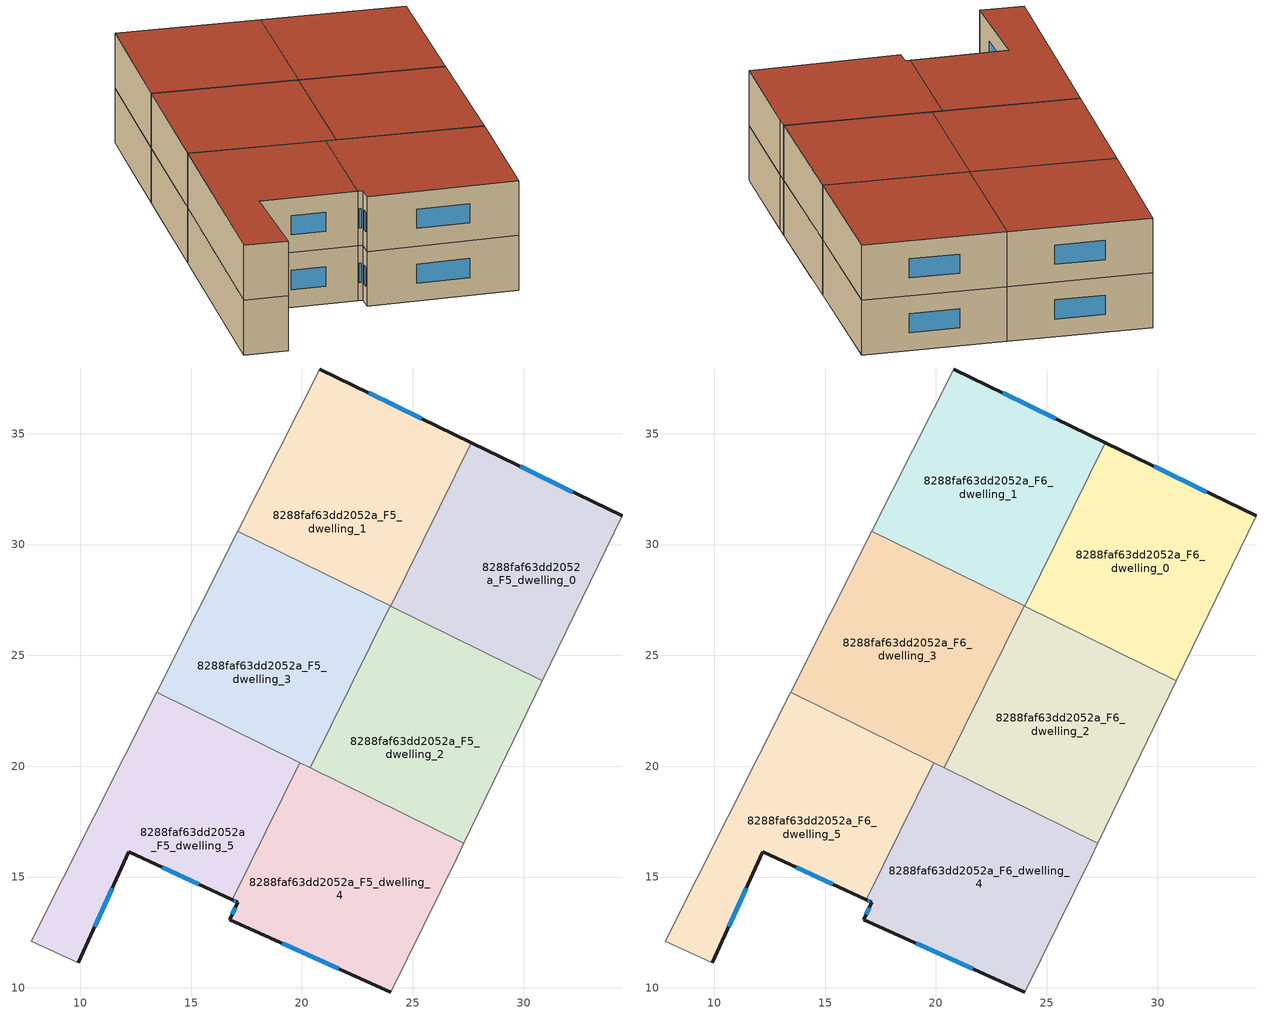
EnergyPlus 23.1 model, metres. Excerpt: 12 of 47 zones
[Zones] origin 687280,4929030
8288faf63dd2052a_F5_dwelling_0
 floor to 8288faf63dd2052a_F4_dwelling_6 (EU_floor_Construction): 34.44,31.29 30.85,23.86 26.28,26.1 29.91,33.49 z15
 floor to 8288faf63dd2052a_F4_dwelling_5 (EU_floor_Construction): 29.91,33.49 26.28,26.1 24,27.22 27.63,34.6 z15
 wall outside (EU_wall_Construction): 34.44,31.29 27.63,34.6 z15:18
 wall to 8288faf63dd2052a_F5_dwelling_1 (EU_wall_Construction): 27.63,34.6 24,27.22 z15:18
 wall adiabatic (EU_wall_Construction): 30.85,23.86 34.44,31.29 z15:18
 wall to 8288faf63dd2052a_F5_dwelling_2 (EU_wall_Construction): 24,27.22 30.85,23.86 z15:18
 window (EU_Window_Construction): 32.23,32.37 29.84,33.53 z15.98:17.02
8288faf63dd2052a_F5_dwelling_1
 floor to 8288faf63dd2052a_F4_dwelling_4 (EU_floor_Construction): 26.05,31.44 23.98,27.23 17.11,30.61 19.22,34.8 z15
 floor to 8288faf63dd2052a_F4_dwelling_5 (EU_floor_Construction): 27.63,34.6 24,27.22 23.98,27.23 26.05,31.44 19.22,34.8 20.79,37.92 z15
 wall outside (EU_wall_Construction): 27.63,34.6 20.79,37.92 z15:18
 wall adiabatic (EU_wall_Construction): 20.79,37.92 17.11,30.61 z15:18
 wall to 8288faf63dd2052a_F5_dwelling_3 (EU_wall_Construction): 17.11,30.61 23.98,27.24 z15:18
 wall to 8288faf63dd2052a_F5_dwelling_2 (EU_wall_Construction): 23.98,27.24 24,27.22 z15:18
 window (EU_Window_Construction): 25.41,35.68 23.02,36.84 z15.98:17.02
8288faf63dd2052a_F5_dwelling_2
 floor to 8288faf63dd2052a_F4_dwelling_3 (EU_floor_Construction): 29.83,21.75 27.31,16.52 20.38,19.92 22.95,25.14 z15
 floor to 8288faf63dd2052a_F4_dwelling_5 (EU_floor_Construction): 26.28,26.1 25.25,24.01 22.95,25.14 23.98,27.23 z15
 floor adiabatic (EU_floor_Construction): 30.85,23.86 27.31,16.52 29.83,21.75 25.25,24.01 26.28,26.1 z15
 wall to 8288faf63dd2052a_F5_dwelling_3 (EU_wall_Construction): 23.98,27.24 20.38,19.92 z15:18
 wall adiabatic (EU_wall_Construction): 27.31,16.52 30.85,23.86 z15:18
 wall to 8288faf63dd2052a_F5_dwelling_4 (EU_wall_Construction): 20.38,19.92 27.31,16.52 z15:18
8288faf63dd2052a_F5_dwelling_3
 floor to 8288faf63dd2052a_F4_dwelling_2 (EU_floor_Construction): 22.94,25.14 20.38,19.93 13.45,23.33 16.06,28.53 z15
 floor to 8288faf63dd2052a_F4_dwelling_4 (EU_floor_Construction): 23.98,27.24 22.95,25.14 16.06,28.53 17.11,30.61 z15
 wall adiabatic (EU_wall_Construction): 17.11,30.61 13.45,23.33 z15:18
 wall to 8288faf63dd2052a_F5_dwelling_5 (EU_wall_Construction): 13.45,23.33 19.9,20.16 z15:18
 wall to 8288faf63dd2052a_F5_dwelling_4 (EU_wall_Construction): 19.9,20.16 20.38,19.92 z15:18
8288faf63dd2052a_F5_dwelling_4
 floor to 8288faf63dd2052a_F4_dwelling_1 (EU_floor_Construction): 26.8,15.48 24.01,9.81 16.75,13.07 17.09,13.86 16.86,13.97 19.39,19.12 z15
 floor to 8288faf63dd2052a_F4_dwelling_3 (EU_floor_Construction): 27.31,16.52 27,15.89 26.8,15.48 19.87,18.89 20.38,19.93 z15
 floor to 8288faf63dd2052a_F4_dwelling_2 (EU_floor_Construction): 20.38,19.93 19.87,18.89 19.39,19.12 19.9,20.16 z15
 wall outside (EU_wall_Construction): 16.86,13.97 17.09,13.86 16.75,13.07 24.01,9.81 z15:18
 wall to 8288faf63dd2052a_F5_dwelling_5 (EU_wall_Construction): 19.9,20.16 16.86,13.97 z15:18
 wall adiabatic (EU_wall_Construction): 24.01,9.81 27,15.89 27.31,16.52 z15:18
 window (EU_Window_Construction): 19.11,12.01 21.65,10.87 / 16.98,13.61 16.86,13.33 / 16.93,13.94 17.02,13.9 z15.98:17.02
8288faf63dd2052a_F5_dwelling_5
 floor to 8288faf63dd2052a_F4_dwelling_0 (EU_floor_Construction): 19.29,19.17 16.76,14.02 12.17,16.13 9.9,11.12 7.79,12.11 12.93,22.3 z15
 floor to 8288faf63dd2052a_F4_dwelling_2 (EU_floor_Construction): 19.9,20.16 19.39,19.12 12.93,22.3 13.45,23.33 z15
 floor to 8288faf63dd2052a_F4_dwelling_1 (EU_floor_Construction): 19.39,19.12 16.86,13.97 16.76,14.02 19.29,19.17 z15
 wall outside (EU_wall_Construction): 9.9,11.12 12.17,16.13 16.86,13.97 z15:18
 wall adiabatic (EU_wall_Construction): 13.45,23.33 7.79,12.11 9.9,11.12 z15:18
 window (EU_Window_Construction): 13.7,15.43 15.33,14.67 / 10.64,12.75 11.44,14.5 z15.98:17.02
8288faf63dd2052a_F6_dwelling_0
 floor to 8288faf63dd2052a_F5_dwelling_0 (EU_floor_Construction): 34.44,31.29 30.85,23.86 24,27.22 27.63,34.6 z18
 wall outside (EU_wall_Construction): 34.44,31.29 27.63,34.6 z18:21
 wall to 8288faf63dd2052a_F6_dwelling_1 (EU_wall_Construction): 27.63,34.6 24,27.22 z18:21
 wall adiabatic (EU_wall_Construction): 30.85,23.86 34.44,31.29 z18:21
 wall to 8288faf63dd2052a_F6_dwelling_2 (EU_wall_Construction): 24,27.22 30.85,23.86 z18:21
 window (EU_Window_Construction): 32.23,32.37 29.84,33.53 z18.98:20.02
 roof outside (EU_roof_Construction): 30.85,23.86 34.44,31.29 27.63,34.6 24,27.22 z21
8288faf63dd2052a_F6_dwelling_1
 floor to 8288faf63dd2052a_F5_dwelling_1 (EU_floor_Construction): 27.63,34.6 24,27.22 17.11,30.61 20.79,37.92 z18
 wall outside (EU_wall_Construction): 27.63,34.6 20.79,37.92 z18:21
 wall adiabatic (EU_wall_Construction): 20.79,37.92 17.11,30.61 z18:21
 wall to 8288faf63dd2052a_F6_dwelling_3 (EU_wall_Construction): 17.11,30.61 23.98,27.24 z18:21
 wall to 8288faf63dd2052a_F6_dwelling_2 (EU_wall_Construction): 23.98,27.24 24,27.22 z18:21
 window (EU_Window_Construction): 25.41,35.68 23.02,36.84 z18.98:20.02
 roof outside (EU_roof_Construction): 24,27.22 27.63,34.6 20.79,37.92 17.11,30.61 z21
8288faf63dd2052a_F6_dwelling_2
 floor to 8288faf63dd2052a_F5_dwelling_2 (EU_floor_Construction): 30.85,23.86 27.31,16.52 20.38,19.92 23.98,27.24 z18
 wall to 8288faf63dd2052a_F6_dwelling_3 (EU_wall_Construction): 23.98,27.24 20.38,19.92 z18:21
 wall adiabatic (EU_wall_Construction): 27.31,16.52 30.85,23.86 z18:21
 wall to 8288faf63dd2052a_F6_dwelling_4 (EU_wall_Construction): 20.38,19.92 27.31,16.52 z18:21
 roof outside (EU_roof_Construction): 27.31,16.52 30.85,23.86 23.98,27.24 20.38,19.92 z21
8288faf63dd2052a_F6_dwelling_3
 floor to 8288faf63dd2052a_F5_dwelling_3 (EU_floor_Construction): 23.98,27.24 20.38,19.92 13.45,23.33 17.11,30.61 z18
 wall adiabatic (EU_wall_Construction): 17.11,30.61 13.45,23.33 z18:21
 wall to 8288faf63dd2052a_F6_dwelling_5 (EU_wall_Construction): 13.45,23.33 19.9,20.16 z18:21
 wall to 8288faf63dd2052a_F6_dwelling_4 (EU_wall_Construction): 19.9,20.16 20.38,19.92 z18:21
 roof outside (EU_roof_Construction): 20.38,19.92 23.98,27.24 17.11,30.61 13.45,23.33 z21
8288faf63dd2052a_F6_dwelling_4
 floor to 8288faf63dd2052a_F5_dwelling_4 (EU_floor_Construction): 27.31,16.52 27,15.89 24.01,9.81 16.75,13.07 17.09,13.86 16.86,13.97 19.9,20.16 z18
 wall outside (EU_wall_Construction): 16.86,13.97 17.09,13.86 16.75,13.07 24.01,9.81 z18:21
 wall to 8288faf63dd2052a_F6_dwelling_5 (EU_wall_Construction): 19.9,20.16 16.86,13.97 z18:21
 wall adiabatic (EU_wall_Construction): 24.01,9.81 27,15.89 27.31,16.52 z18:21
 window (EU_Window_Construction): 19.11,12.01 21.65,10.87 / 16.98,13.61 16.86,13.33 / 16.93,13.94 17.02,13.9 z18.98:20.02
 roof outside (EU_roof_Construction): 24.01,9.81 27,15.89 27.31,16.52 19.9,20.16 16.86,13.97 17.09,13.86 16.75,13.07 z21
8288faf63dd2052a_F6_dwelling_5
 floor to 8288faf63dd2052a_F5_dwelling_5 (EU_floor_Construction): 19.9,20.16 16.86,13.97 12.17,16.13 9.9,11.12 7.79,12.11 13.45,23.33 z18
 wall outside (EU_wall_Construction): 9.9,11.12 12.17,16.13 16.86,13.97 z18:21
 wall adiabatic (EU_wall_Construction): 13.45,23.33 7.79,12.11 9.9,11.12 z18:21
 window (EU_Window_Construction): 13.7,15.43 15.33,14.67 / 10.64,12.75 11.44,14.5 z18.98:20.02
 roof outside (EU_roof_Construction): 16.86,13.97 19.9,20.16 13.45,23.33 7.79,12.11 9.9,11.12 12.17,16.13 z21
[Building]
EU S2 Campaign: North Axis=0; Terrain=City; Solar Distribution=FullExterior
[Site:Location]
Bologna: Latitude=44.5; Longitude=11.25; Time Zone=1; Elevation=37
[SizingPeriod:WeatherFileDays]
AnnualSizingPeriod: Begin Month=1; Begin Day of Month=1; End Month=12; End Day of Month=31; Day of Week for Start Day=Monday; Use Weather File Daylight Saving Period=No; Use Weather File Rain and Snow Indicators=No
[MATERIAL]
EU_InternalMass_Material: Roughness=MediumRough; Thickness=0.1; Conductivity=1; Density=1800; Specific Heat=900; Thermal Absorptance=0.9; Solar Absorptance=0.7; Visible Absorptance=0.7
[MATERIAL:NOMASS] Roughness=MediumRough; Thermal Absorptance=0.9; Solar Absorptance=0.7; Visible Absorptance=0.7
Name | Thermal Resistance
EU_wall_NoMass | 0.905828
EU_roof_NoMass | 0.37593
EU_floor_NoMass | 0.67114
[WINDOWMATERIAL:SIMPLEGLAZINGSYSTEM]
EU_Window_SimpleGlazing: UFactor=4.52486; Solar Heat Gain Coefficient=0.85; Visible Transmittance=0.85
[CONSTRUCTION]
EU_wall_Construction: EU_wall_NoMass
EU_roof_Construction: EU_roof_NoMass
EU_floor_Construction: EU_floor_NoMass
EU_Window_Construction: EU_Window_SimpleGlazing
EU_InternalMass_Construction: EU_InternalMass_Material
[ZONE] Type=1; Multiplier=1; Ceiling Height=autocalculate; Floor Area=autocalculate; Part of Total Floor Area=Yes
Name | Volume
8288faf63dd2052a_F5_dwelling_0; 8288faf63dd2052a_F6_dwelling_0 | 187.975
8288faf63dd2052a_F5_dwelling_1; 8288faf63dd2052a_F6_dwelling_1 | 187.959
8288faf63dd2052a_F5_dwelling_2; 8288faf63dd2052a_F6_dwelling_2 | 187.96
8288faf63dd2052a_F5_dwelling_3; 8288faf63dd2052a_F6_dwelling_3 | 187.967
8288faf63dd2052a_F5_dwelling_4; 8288faf63dd2052a_F6_dwelling_4 | 187.943
8288faf63dd2052a_F5_dwelling_5; 8288faf63dd2052a_F6_dwelling_5 | 187.964
[INTERNALMASS] Construction=EU_InternalMass_Construction
Name | Zone or ZoneList | Surface Area
8288faf63dd2052a_F5_dwelling_0_EU_InternalMass | 8288faf63dd2052a_F5_dwelling_0 | 62.6584
8288faf63dd2052a_F5_dwelling_1_EU_InternalMass | 8288faf63dd2052a_F5_dwelling_1 | 62.6534
8288faf63dd2052a_F5_dwelling_2_EU_InternalMass | 8288faf63dd2052a_F5_dwelling_2 | 62.6535
8288faf63dd2052a_F5_dwelling_3_EU_InternalMass | 8288faf63dd2052a_F5_dwelling_3 | 62.6555
8288faf63dd2052a_F5_dwelling_4_EU_InternalMass | 8288faf63dd2052a_F5_dwelling_4 | 62.6475
8288faf63dd2052a_F5_dwelling_5_EU_InternalMass | 8288faf63dd2052a_F5_dwelling_5 | 62.6546
8288faf63dd2052a_F6_dwelling_0_EU_InternalMass | 8288faf63dd2052a_F6_dwelling_0 | 62.6584
8288faf63dd2052a_F6_dwelling_1_EU_InternalMass | 8288faf63dd2052a_F6_dwelling_1 | 62.6534
8288faf63dd2052a_F6_dwelling_2_EU_InternalMass | 8288faf63dd2052a_F6_dwelling_2 | 62.6535
8288faf63dd2052a_F6_dwelling_3_EU_InternalMass | 8288faf63dd2052a_F6_dwelling_3 | 62.6555
8288faf63dd2052a_F6_dwelling_4_EU_InternalMass | 8288faf63dd2052a_F6_dwelling_4 | 62.6475
8288faf63dd2052a_F6_dwelling_5_EU_InternalMass | 8288faf63dd2052a_F6_dwelling_5 | 62.6546
[OTHEREQUIPMENT] Fuel Type=Electricity; Design Level Calculation Method=Watts/Area; Power per Zone Floor Area=1; Fraction Latent=0; Fraction Radiant=0; Fraction Lost=0; Carbon Dioxide Generation Rate=0; EndUse Subcategory=EU_Step8_InternalGains
Name | Zone or ZoneList or Space or SpaceList | Schedule
EU_Step8_InternalGain_8288faf63dd2052a_F5_dwelling_0_f000 | 8288faf63dd2052a_F5_dwelling_0 | EU_Step8_GainSchedule_8288faf63dd2052a_F5_dwelling_0_f000
EU_Step8_InternalGain_8288faf63dd2052a_F5_dwelling_1_f000 | 8288faf63dd2052a_F5_dwelling_1 | EU_Step8_GainSchedule_8288faf63dd2052a_F5_dwelling_1_f000
EU_Step8_InternalGain_8288faf63dd2052a_F5_dwelling_2_f000 | 8288faf63dd2052a_F5_dwelling_2 | EU_Step8_GainSchedule_8288faf63dd2052a_F5_dwelling_2_f000
EU_Step8_InternalGain_8288faf63dd2052a_F5_dwelling_3_f000 | 8288faf63dd2052a_F5_dwelling_3 | EU_Step8_GainSchedule_8288faf63dd2052a_F5_dwelling_3_f000
EU_Step8_InternalGain_8288faf63dd2052a_F5_dwelling_4_f000 | 8288faf63dd2052a_F5_dwelling_4 | EU_Step8_GainSchedule_8288faf63dd2052a_F5_dwelling_4_f000
EU_Step8_InternalGain_8288faf63dd2052a_F5_dwelling_5_f000 | 8288faf63dd2052a_F5_dwelling_5 | EU_Step8_GainSchedule_8288faf63dd2052a_F5_dwelling_5_f000
EU_Step8_InternalGain_8288faf63dd2052a_F6_dwelling_0_f000 | 8288faf63dd2052a_F6_dwelling_0 | EU_Step8_GainSchedule_8288faf63dd2052a_F6_dwelling_0_f000
EU_Step8_InternalGain_8288faf63dd2052a_F6_dwelling_1_f000 | 8288faf63dd2052a_F6_dwelling_1 | EU_Step8_GainSchedule_8288faf63dd2052a_F6_dwelling_1_f000
EU_Step8_InternalGain_8288faf63dd2052a_F6_dwelling_2_f000 | 8288faf63dd2052a_F6_dwelling_2 | EU_Step8_GainSchedule_8288faf63dd2052a_F6_dwelling_2_f000
EU_Step8_InternalGain_8288faf63dd2052a_F6_dwelling_3_f000 | 8288faf63dd2052a_F6_dwelling_3 | EU_Step8_GainSchedule_8288faf63dd2052a_F6_dwelling_3_f000
EU_Step8_InternalGain_8288faf63dd2052a_F6_dwelling_4_f000 | 8288faf63dd2052a_F6_dwelling_4 | EU_Step8_GainSchedule_8288faf63dd2052a_F6_dwelling_4_f000
EU_Step8_InternalGain_8288faf63dd2052a_F6_dwelling_5_f000 | 8288faf63dd2052a_F6_dwelling_5 | EU_Step8_GainSchedule_8288faf63dd2052a_F6_dwelling_5_f000
[ZONEVENTILATION:DESIGNFLOWRATE] Schedule=EU_AlwaysOn; Design Flow Rate Calculation Method=AirChanges/Hour; Air Changes per Hour=0.73129; Ventilation Type=Natural; Fan Pressure Rise=0; Fan Total Efficiency=1; Constant Term Coefficient=1; Temperature Term Coefficient=0; Velocity Term Coefficient=0; Velocity Squared Term Coefficient=0; Minimum Indoor Temperature=-100; Maximum Indoor Temperature=100; Delta Temperature=-100; Minimum Outdoor Temperature=-100; Maximum Outdoor Temperature=100; Maximum Wind Speed=40
Name | Zone or ZoneList or Space or SpaceList
EU_ConstantAir_8288faf63dd2052a_F5_dwelling_0 | 8288faf63dd2052a_F5_dwelling_0
EU_ConstantAir_8288faf63dd2052a_F5_dwelling_1 | 8288faf63dd2052a_F5_dwelling_1
EU_ConstantAir_8288faf63dd2052a_F5_dwelling_2 | 8288faf63dd2052a_F5_dwelling_2
EU_ConstantAir_8288faf63dd2052a_F5_dwelling_3 | 8288faf63dd2052a_F5_dwelling_3
EU_ConstantAir_8288faf63dd2052a_F5_dwelling_4 | 8288faf63dd2052a_F5_dwelling_4
EU_ConstantAir_8288faf63dd2052a_F5_dwelling_5 | 8288faf63dd2052a_F5_dwelling_5
EU_ConstantAir_8288faf63dd2052a_F6_dwelling_0 | 8288faf63dd2052a_F6_dwelling_0
EU_ConstantAir_8288faf63dd2052a_F6_dwelling_1 | 8288faf63dd2052a_F6_dwelling_1
EU_ConstantAir_8288faf63dd2052a_F6_dwelling_2 | 8288faf63dd2052a_F6_dwelling_2
EU_ConstantAir_8288faf63dd2052a_F6_dwelling_3 | 8288faf63dd2052a_F6_dwelling_3
EU_ConstantAir_8288faf63dd2052a_F6_dwelling_4 | 8288faf63dd2052a_F6_dwelling_4
EU_ConstantAir_8288faf63dd2052a_F6_dwelling_5 | 8288faf63dd2052a_F6_dwelling_5
[HVACTEMPLATE:THERMOSTAT] Constant Heating Setpoint=20; Constant Cooling Setpoint=50
EU_HeatOnly_8288faf63dd2052a_F0_dwelling_0; EU_HeatOnly_8288faf63dd2052a_F0_dwelling_1; EU_HeatOnly_8288faf63dd2052a_F0_dwelling_2; EU_HeatOnly_8288faf63dd2052a_F0_dwelling_3; EU_HeatOnly_8288faf63dd2052a_F0_dwelling_4; EU_HeatOnly_8288faf63dd2052a_F0_dwelling_5; EU_HeatOnly_8288faf63dd2052a_F0_dwelling_6; EU_HeatOnly_8288faf63dd2052a_F1_dwelling_0; EU_HeatOnly_8288faf63dd2052a_F1_dwelling_1; EU_HeatOnly_8288faf63dd2052a_F1_dwelling_2; EU_HeatOnly_8288faf63dd2052a_F1_dwelling_3; EU_HeatOnly_8288faf63dd2052a_F1_dwelling_4; EU_HeatOnly_8288faf63dd2052a_F1_dwelling_5; EU_HeatOnly_8288faf63dd2052a_F1_dwelling_6; EU_HeatOnly_8288faf63dd2052a_F2_dwelling_0; EU_HeatOnly_8288faf63dd2052a_F2_dwelling_1; EU_HeatOnly_8288faf63dd2052a_F2_dwelling_2; EU_HeatOnly_8288faf63dd2052a_F2_dwelling_3; EU_HeatOnly_8288faf63dd2052a_F2_dwelling_4; EU_HeatOnly_8288faf63dd2052a_F2_dwelling_5; EU_HeatOnly_8288faf63dd2052a_F2_dwelling_6; EU_HeatOnly_8288faf63dd2052a_F3_dwelling_0; EU_HeatOnly_8288faf63dd2052a_F3_dwelling_1; EU_HeatOnly_8288faf63dd2052a_F3_dwelling_2; EU_HeatOnly_8288faf63dd2052a_F3_dwelling_3; EU_HeatOnly_8288faf63dd2052a_F3_dwelling_4; EU_HeatOnly_8288faf63dd2052a_F3_dwelling_5; EU_HeatOnly_8288faf63dd2052a_F3_dwelling_6; EU_HeatOnly_8288faf63dd2052a_F4_dwelling_0; EU_HeatOnly_8288faf63dd2052a_F4_dwelling_1; EU_HeatOnly_8288faf63dd2052a_F4_dwelling_2; EU_HeatOnly_8288faf63dd2052a_F4_dwelling_3; EU_HeatOnly_8288faf63dd2052a_F4_dwelling_4; EU_HeatOnly_8288faf63dd2052a_F4_dwelling_5; EU_HeatOnly_8288faf63dd2052a_F4_dwelling_6; EU_HeatOnly_8288faf63dd2052a_F5_dwelling_0; EU_HeatOnly_8288faf63dd2052a_F5_dwelling_1; EU_HeatOnly_8288faf63dd2052a_F5_dwelling_2; EU_HeatOnly_8288faf63dd2052a_F5_dwelling_3; EU_HeatOnly_8288faf63dd2052a_F5_dwelling_4; EU_HeatOnly_8288faf63dd2052a_F5_dwelling_5; EU_HeatOnly_8288faf63dd2052a_F6_dwelling_0; EU_HeatOnly_8288faf63dd2052a_F6_dwelling_1; EU_HeatOnly_8288faf63dd2052a_F6_dwelling_2; EU_HeatOnly_8288faf63dd2052a_F6_dwelling_3; EU_HeatOnly_8288faf63dd2052a_F6_dwelling_4; EU_HeatOnly_8288faf63dd2052a_F6_dwelling_5
[HVACTEMPLATE:ZONE:IDEALLOADSAIRSYSTEM] System Availability Schedule=EU_AlwaysOn; Maximum Heating Supply Air Temperature=50; Minimum Cooling Supply Air Temperature=13; Maximum Heating Supply Air Humidity Ratio=0.0156; Minimum Cooling Supply Air Humidity Ratio=0.0077; Heating Limit=NoLimit; Cooling Limit=NoLimit; Heating Availability Schedule=EU_AlwaysOn; Cooling Availability Schedule=EU_CoolingOff; Dehumidification Control Type=ConstantSensibleHeatRatio; Cooling Sensible Heat Ratio=0.7; Dehumidification Setpoint=60; Humidification Control Type=None; Humidification Setpoint=30; Outdoor Air Method=None; Outdoor Air Flow Rate per Person=0.00944; Outdoor Air Flow Rate per Zone Floor Area=0; Outdoor Air Flow Rate per Zone=0; Demand Controlled Ventilation Type=None; Outdoor Air Economizer Type=NoEconomizer; Heat Recovery Type=None; Sensible Heat Recovery Effectiveness=0.7; Latent Heat Recovery Effectiveness=0.65
Name | Template Thermostat
8288faf63dd2052a_F5_dwelling_0 | EU_HeatOnly_8288faf63dd2052a_F5_dwelling_0
8288faf63dd2052a_F5_dwelling_1 | EU_HeatOnly_8288faf63dd2052a_F5_dwelling_1
8288faf63dd2052a_F5_dwelling_2 | EU_HeatOnly_8288faf63dd2052a_F5_dwelling_2
8288faf63dd2052a_F5_dwelling_3 | EU_HeatOnly_8288faf63dd2052a_F5_dwelling_3
8288faf63dd2052a_F5_dwelling_4 | EU_HeatOnly_8288faf63dd2052a_F5_dwelling_4
8288faf63dd2052a_F5_dwelling_5 | EU_HeatOnly_8288faf63dd2052a_F5_dwelling_5
8288faf63dd2052a_F6_dwelling_0 | EU_HeatOnly_8288faf63dd2052a_F6_dwelling_0
8288faf63dd2052a_F6_dwelling_1 | EU_HeatOnly_8288faf63dd2052a_F6_dwelling_1
8288faf63dd2052a_F6_dwelling_2 | EU_HeatOnly_8288faf63dd2052a_F6_dwelling_2
8288faf63dd2052a_F6_dwelling_3 | EU_HeatOnly_8288faf63dd2052a_F6_dwelling_3
8288faf63dd2052a_F6_dwelling_4 | EU_HeatOnly_8288faf63dd2052a_F6_dwelling_4
8288faf63dd2052a_F6_dwelling_5 | EU_HeatOnly_8288faf63dd2052a_F6_dwelling_5
[SIZING:ZONE] Zone Cooling Design Supply Air Temperature Input Method=SupplyAirTemperature; Zone Cooling Design Supply Air Temperature=13; Zone Heating Design Supply Air Temperature Input Method=SupplyAirTemperature; Zone Heating Design Supply Air Temperature=50; Zone Cooling Design Supply Air Humidity Ratio=0.008; Zone Heating Design Supply Air Humidity Ratio=0.008; Cooling Design Air Flow Method=DesignDay; Cooling Design Air Flow Rate=0; Cooling Minimum Air Flow per Zone Floor Area=0.000762; Cooling Minimum Air Flow=0; Cooling Minimum Air Flow Fraction=0.2; Heating Design Air Flow Method=DesignDay; Heating Design Air Flow Rate=0; Heating Maximum Air Flow per Zone Floor Area=0.002032; Heating Maximum Air Flow=0.141576; Heating Maximum Air Flow Fraction=0.3; Account for Dedicated Outdoor Air System=No; Dedicated Outdoor Air System Control Strategy=NeutralSupplyAir; Dedicated Outdoor Air Low Setpoint Temperature for Design=autosize; Dedicated Outdoor Air High Setpoint Temperature for Design=autosize; Zone Load Sizing Method=Sensible Load Only No Latent Load; Zone Latent Cooling Design Supply Air Humidity Ratio Input Method=HumidityRatioDifference; Zone Cooling Design Supply Air Humidity Ratio Difference=0.005; Zone Latent Heating Design Supply Air Humidity Ratio Input Method=HumidityRatioDifference; Zone Humidification Design Supply Air Humidity Ratio Difference=0.005
8288faf63dd2052a_F5_dwelling_0; 8288faf63dd2052a_F5_dwelling_1; 8288faf63dd2052a_F5_dwelling_2; 8288faf63dd2052a_F5_dwelling_3; 8288faf63dd2052a_F5_dwelling_4; 8288faf63dd2052a_F5_dwelling_5; 8288faf63dd2052a_F6_dwelling_0; 8288faf63dd2052a_F6_dwelling_1; 8288faf63dd2052a_F6_dwelling_2; 8288faf63dd2052a_F6_dwelling_3; 8288faf63dd2052a_F6_dwelling_4; 8288faf63dd2052a_F6_dwelling_5
[SCHEDULE:CONSTANT]
Name | Hourly Value
EU_AlwaysOn | 1
EU_CoolingOff | 0
[SCHEDULE:FILE] Column Number=1; Rows to Skip at Top=0; Number of Hours of Data=8760; Column Separator=Comma; Interpolate to Timestep=No; Minutes per Item=60; Adjust Schedule for Daylight Savings=Yes
Name | File
EU_Step8_GainSchedule_8288faf63dd2052a_F5_dwelling_0_f000 | ../../schedules/8288faf63dd2052a/8288faf63dd2052a_F5_dwelling_0_f000_gain.csv
EU_Step8_GainSchedule_8288faf63dd2052a_F5_dwelling_1_f000 | ../../schedules/8288faf63dd2052a/8288faf63dd2052a_F5_dwelling_1_f000_gain.csv
EU_Step8_GainSchedule_8288faf63dd2052a_F5_dwelling_2_f000 | ../../schedules/8288faf63dd2052a/8288faf63dd2052a_F5_dwelling_2_f000_gain.csv
EU_Step8_GainSchedule_8288faf63dd2052a_F5_dwelling_3_f000 | ../../schedules/8288faf63dd2052a/8288faf63dd2052a_F5_dwelling_3_f000_gain.csv
EU_Step8_GainSchedule_8288faf63dd2052a_F5_dwelling_4_f000 | ../../schedules/8288faf63dd2052a/8288faf63dd2052a_F5_dwelling_4_f000_gain.csv
EU_Step8_GainSchedule_8288faf63dd2052a_F5_dwelling_5_f000 | ../../schedules/8288faf63dd2052a/8288faf63dd2052a_F5_dwelling_5_f000_gain.csv
EU_Step8_GainSchedule_8288faf63dd2052a_F6_dwelling_0_f000 | ../../schedules/8288faf63dd2052a/8288faf63dd2052a_F6_dwelling_0_f000_gain.csv
EU_Step8_GainSchedule_8288faf63dd2052a_F6_dwelling_1_f000 | ../../schedules/8288faf63dd2052a/8288faf63dd2052a_F6_dwelling_1_f000_gain.csv
EU_Step8_GainSchedule_8288faf63dd2052a_F6_dwelling_2_f000 | ../../schedules/8288faf63dd2052a/8288faf63dd2052a_F6_dwelling_2_f000_gain.csv
EU_Step8_GainSchedule_8288faf63dd2052a_F6_dwelling_3_f000 | ../../schedules/8288faf63dd2052a/8288faf63dd2052a_F6_dwelling_3_f000_gain.csv
EU_Step8_GainSchedule_8288faf63dd2052a_F6_dwelling_4_f000 | ../../schedules/8288faf63dd2052a/8288faf63dd2052a_F6_dwelling_4_f000_gain.csv
EU_Step8_GainSchedule_8288faf63dd2052a_F6_dwelling_5_f000 | ../../schedules/8288faf63dd2052a/8288faf63dd2052a_F6_dwelling_5_f000_gain.csv
